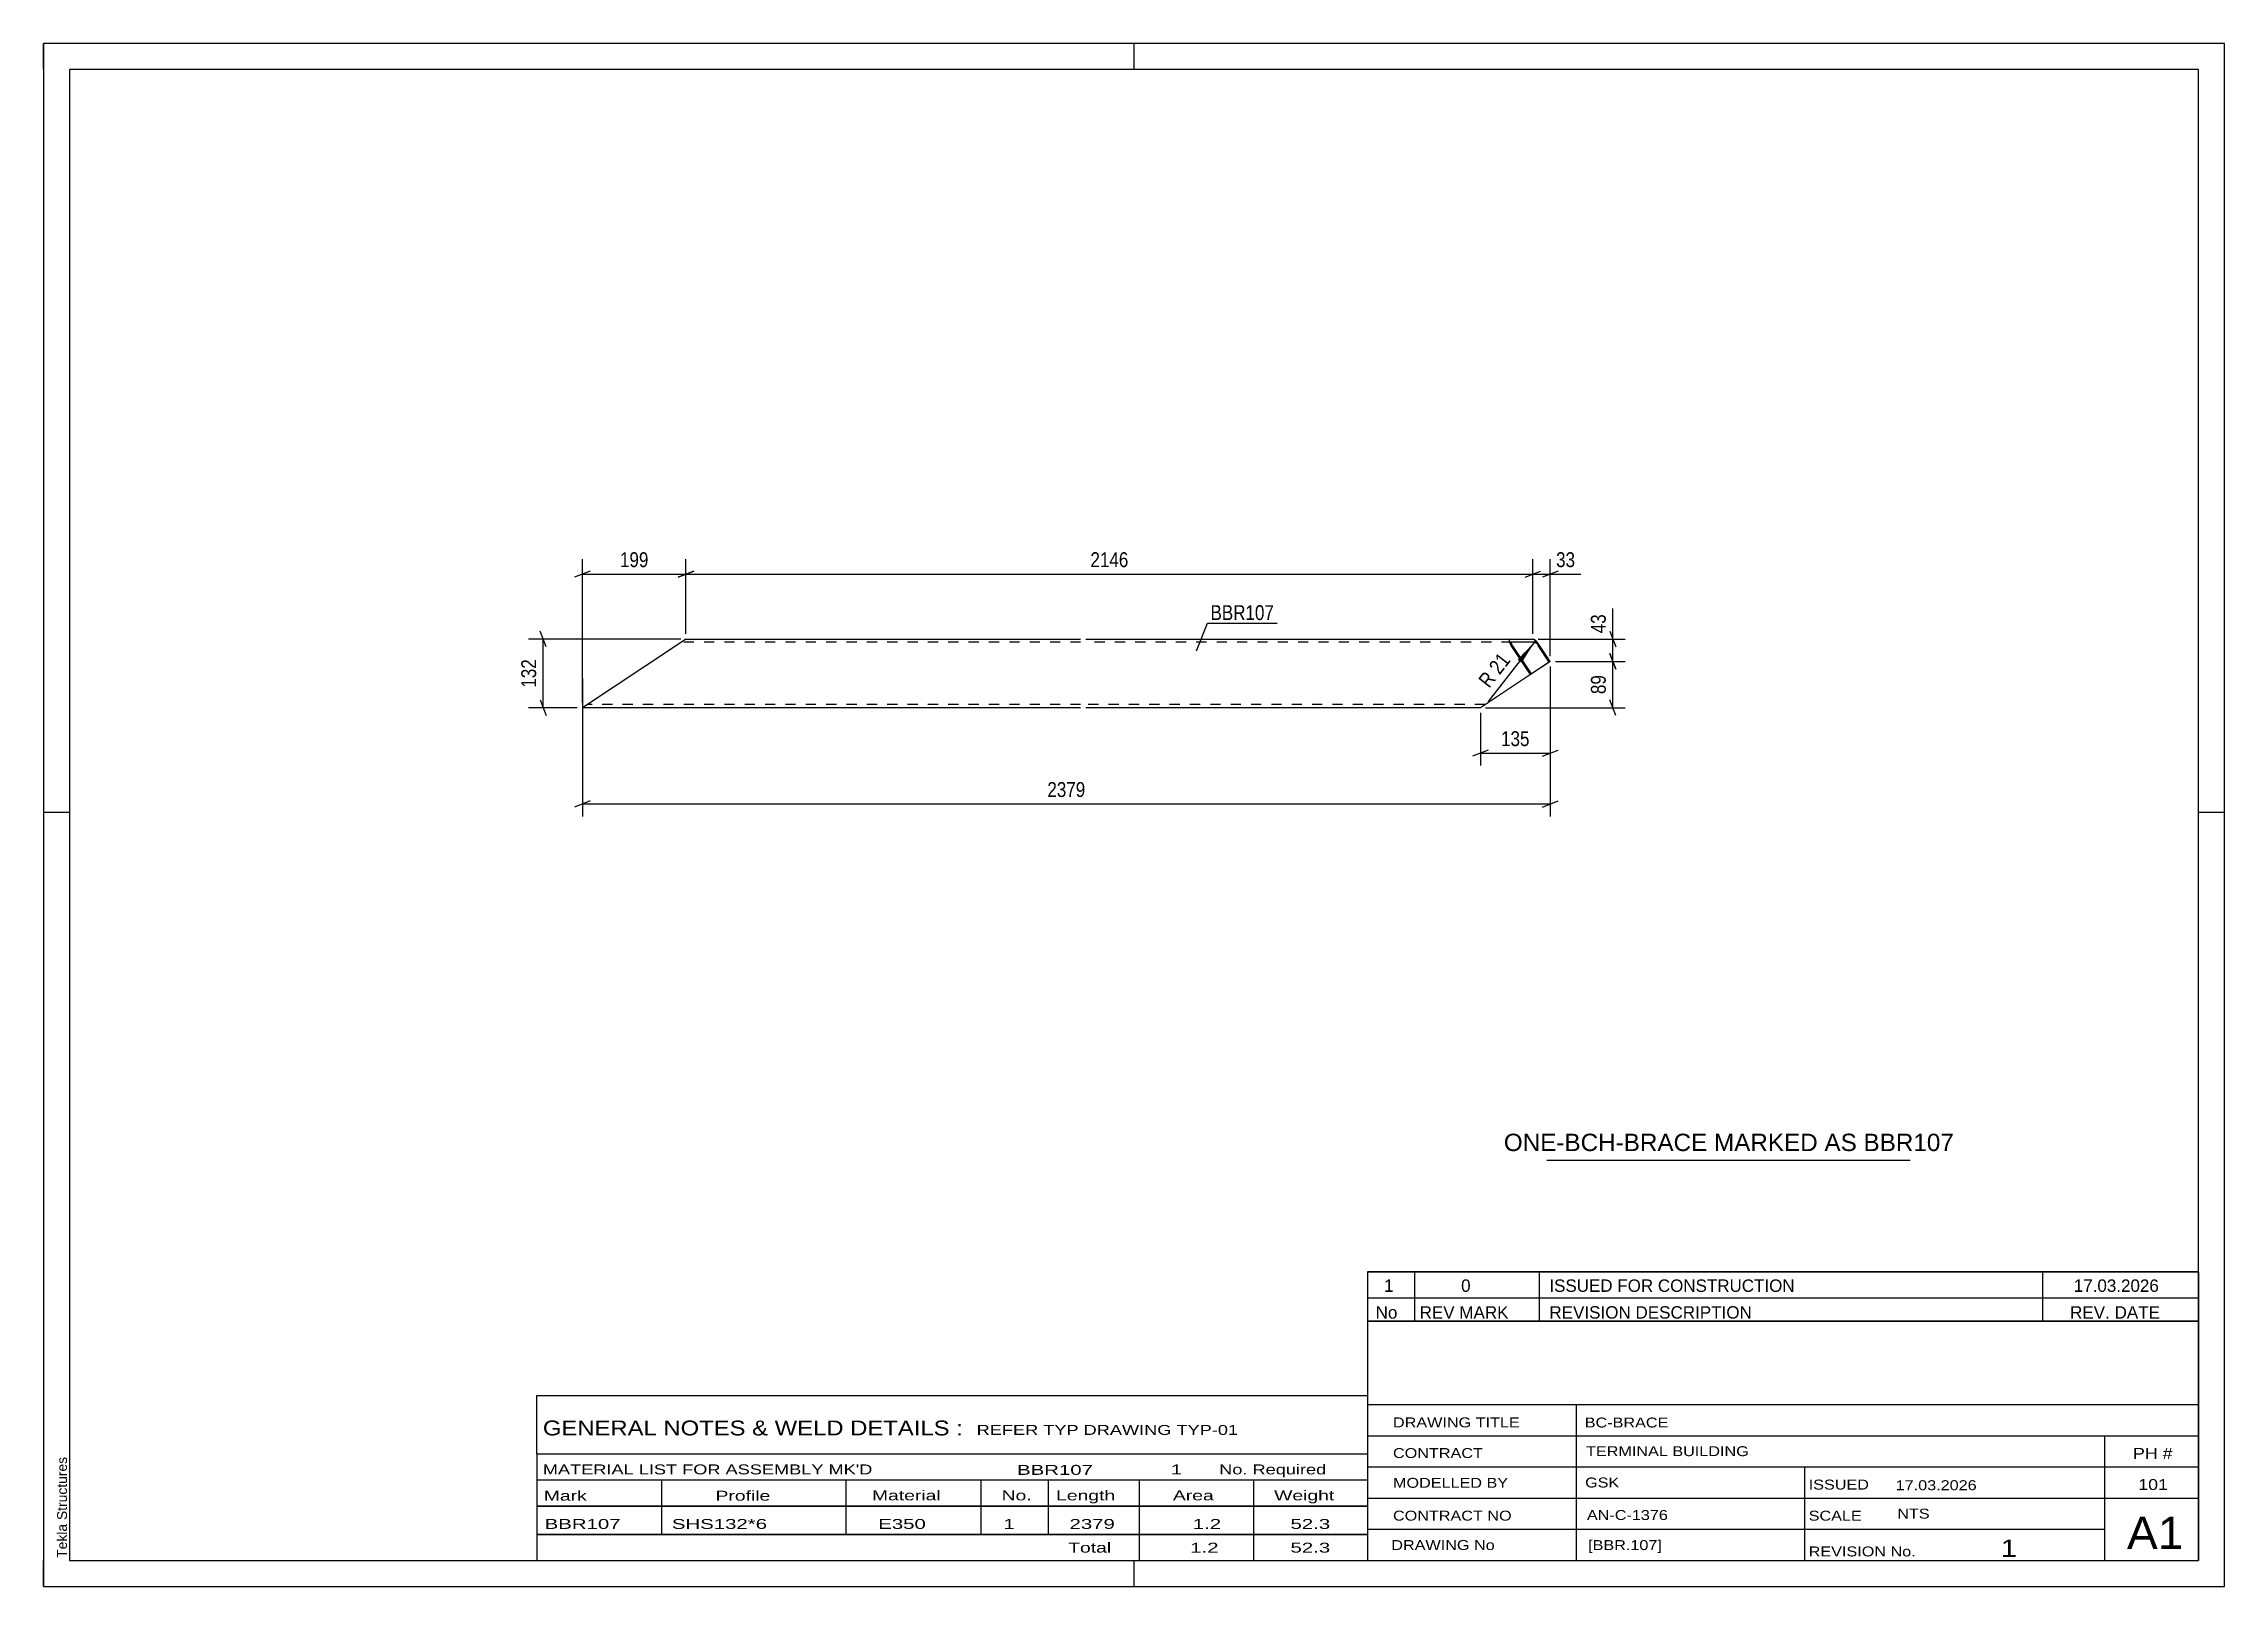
# Model space of a CAD drawing. Header units: millimetres. Extents: x 0 to 420, y 0 to 297.
import ezdxf

# ---------------------------------------------------------------- set-up
doc = ezdxf.new("R2010")
doc.units = ezdxf.units.MM
doc.linetypes.add('DXK_LINE_DOT2', pattern=[3.9198, 1.9599, -1.9599])
doc.styles.add('Arial', font='ARIAL.TTF', dxfattribs={"height": 0.2})
doc.styles.add('Arial Narrow', font='ARIALN.TTF', dxfattribs={"height": 0.2})

# ---------------------------------------------------------------- blocks, each defined once
blk = doc.blocks.new('Unknown-580638420-1162')
at = {"color": 5, "linetype": 'Continuous'}
for p, q in [((420, 297), (0, 297)), ((0, 297), (0, 0)), ((0, 292), (0, 297)), ((210, 292), (210, 297)), ((420, 0), (420, 297)), ((415, 292), (5, 292)), ((5, 292), (5, 5)), ((415, 5), (415, 292)), ((5, 149), (0, 149)), ((420, 149), (415, 149)), ((0, 0), (0, 5)), ((5, 5), (415, 5)), ((210, 0), (210, 5)), ((0, 0), (420, 0))]:
    blk.add_line(p, q, dxfattribs=at)
at = {"color": 174, "linetype": 'Continuous', "style": 'Arial'}
blk.add_text('Tekla Structures', height=1.9102, rotation=90, dxfattribs=at).set_placement((4.5, 5.5))
blk = doc.blocks.new('Part-580638420-1309 - 1303')
at = {"color": 2, "linetype": 'Continuous'}
for p, q in [((121.9, 181.16), (103.77, 169.16)), ((123.71, 182.36), (121.9, 181.16)), ((123.71, 182.36), (199.71, 182.36)), ((200.71, 182.36), (286.82, 182.36)), ((282.36, 182.36), (282.23, 182.26)), ((282.23, 182.26), (282.24, 182)), ((282.24, 182), (282.39, 181.61)), ((282.39, 181.61), (282.66, 181.16)), ((286.37, 175.55), (282.66, 181.16)), ((282.69, 181.71), (282.76, 181.76)), ((282.7, 181.58), (282.69, 181.71)), ((282.78, 181.39), (282.7, 181.58)), ((287.22, 181.76), (282.76, 181.76)), ((282.91, 181.16), (282.78, 181.39)), ((286.54, 175.66), (282.91, 181.16)), ((287.07, 182.26), (286.82, 182.36)), ((287.4, 182), (287.07, 182.26)), ((287.22, 181.76), (287.34, 181.71)), ((287.34, 181.71), (287.51, 181.58)), ((287.77, 181.61), (287.4, 182)), ((287.51, 181.58), (287.69, 181.39)), ((287.69, 181.39), (287.86, 181.16)), ((288.11, 181.16), (287.77, 181.61)), ((289.99, 177.94), (287.86, 181.16)), ((290.16, 178.06), (288.11, 181.16)), ((290.16, 178.06), (286.54, 175.66)), ((286.54, 175.66), (276.71, 169.16)), ((199.71, 169.16), (103.77, 169.16)), ((276.71, 169.16), (200.71, 169.16))]:
    blk.add_line(p, q, dxfattribs=at)
at = {"color": 7, "linetype": 'DXK_LINE_DOT2'}
for p, q in [((199.71, 181.76), (122.8, 181.76)), ((282.76, 181.76), (200.71, 181.76)), ((289.99, 177.94), (286.37, 175.55)), ((104.67, 169.76), (104.74, 169.8)), ((199.71, 169.76), (104.67, 169.76)), ((277.62, 169.76), (200.71, 169.76))]:
    blk.add_line(p, q, dxfattribs=at)
blk = doc.blocks.new('StraightDimension-580638420-1352 - 1303')
at = {"color": 7, "linetype": 'Continuous'}
for p, q in [((290.16, 177.06), (290.16, 148.22)), ((103.77, 174.76), (103.77, 148.22)), ((105.27, 151.22), (102.27, 150.02)), ((288.66, 150.02), (291.66, 151.22)), ((103.77, 150.62), (290.16, 150.62))]:
    blk.add_line(p, q, dxfattribs=at)
at = {"color": 0}
blk.add_wipeout([(201.22, 151.37), (201.22, 155.57), (192.71, 155.57), (192.71, 151.37)], dxfattribs=at)
at = {"color": 3, "style": 'Arial Narrow'}
blk.add_text('2379', height=2.863, dxfattribs=at).set_placement((193.31, 151.97))
blk = doc.blocks.new('StraightDimension-580638420-1341 - 1303')
at = {"color": 7, "linetype": 'Continuous'}
for p, q in [((122.71, 182.36), (93.36, 182.36)), ((96.81, 180.86), (95.61, 183.86)), ((96.21, 169.16), (96.21, 182.36)), ((102.77, 169.16), (93.36, 169.16)), ((95.61, 170.66), (96.81, 167.66))]:
    blk.add_line(p, q, dxfattribs=at)
at = {"color": 0}
blk.add_wipeout([(95.46, 179.1), (91.26, 179.1), (91.26, 172.41), (95.46, 172.41)], dxfattribs=at)
at = {"color": 3, "style": 'Arial Narrow'}
blk.add_text('132', height=2.863, rotation=90.0002, dxfattribs=at).set_placement((94.86, 173.01))
blk = doc.blocks.new('StraightDimension-580638420-1552 - 1303')
at = {"color": 7, "linetype": 'Continuous'}
for p, q in [((286.82, 183.36), (286.82, 197.72)), ((290.16, 179.06), (290.16, 197.72)), ((285.32, 194.27), (288.32, 195.47)), ((286.82, 194.87), (290.16, 194.87)), ((291.66, 195.47), (288.66, 194.27))]:
    blk.add_line(p, q, dxfattribs=at)
at = {"color": 0}
blk.add_wipeout([(295.54, 195.62), (295.54, 199.82), (290.69, 199.82), (290.69, 195.62)], dxfattribs=at)
at = {"color": 7, "linetype": 'Continuous'}
blk.add_line((290.16, 194.87), (296.07, 194.87), dxfattribs=at)
blk.add_line((290.16, 194.87), (296.07, 194.87), dxfattribs=at)
at = {"color": 3, "style": 'Arial Narrow'}
blk.add_text('33', height=2.863, dxfattribs=at).set_placement((291.29, 196.22))
blk = doc.blocks.new('StraightDimension-580638420-1553 - 1303')
at = {"color": 7, "linetype": 'Continuous'}
for p, q in [((123.71, 183.36), (123.71, 197.72)), ((286.82, 183.36), (286.82, 197.72)), ((125.21, 195.47), (122.21, 194.27)), ((123.71, 194.87), (286.82, 194.87)), ((285.32, 194.27), (288.32, 195.47))]:
    blk.add_line(p, q, dxfattribs=at)
at = {"color": 0}
blk.add_wipeout([(209.52, 195.62), (209.52, 199.82), (201.01, 199.82), (201.01, 195.62)], dxfattribs=at)
at = {"color": 3, "style": 'Arial Narrow'}
blk.add_text('2146', height=2.863, dxfattribs=at).set_placement((201.61, 196.22))
blk = doc.blocks.new('StraightDimension-580638420-1554 - 1303')
at = {"color": 7, "linetype": 'Continuous'}
for p, q in [((103.77, 170.16), (103.77, 197.72)), ((123.71, 183.36), (123.71, 197.72)), ((105.27, 195.47), (102.27, 194.27)), ((103.77, 194.87), (123.71, 194.87)), ((122.21, 194.27), (125.21, 195.47))]:
    blk.add_line(p, q, dxfattribs=at)
at = {"color": 0}
blk.add_wipeout([(117.08, 195.62), (117.08, 199.82), (110.4, 199.82), (110.4, 195.62)], dxfattribs=at)
at = {"color": 3, "style": 'Arial Narrow'}
blk.add_text('199', height=2.863, dxfattribs=at).set_placement((111, 196.22))
blk = doc.blocks.new('StraightDimension-580638420-1594 - 1303')
at = {"color": 7, "linetype": 'Continuous'}
for p, q in [((290.16, 177.06), (290.16, 158.01)), ((276.71, 168.16), (276.71, 158.01)), ((278.21, 161.01), (275.21, 159.81)), ((276.71, 160.41), (290.16, 160.41)), ((288.66, 159.81), (291.66, 161.01))]:
    blk.add_line(p, q, dxfattribs=at)
at = {"color": 0}
blk.add_wipeout([(286.78, 161.16), (286.78, 165.36), (280.09, 165.36), (280.09, 161.16)], dxfattribs=at)
at = {"color": 3, "style": 'Arial Narrow'}
blk.add_text('135', height=2.863, dxfattribs=at).set_placement((280.69, 161.76))
blk = doc.blocks.new('StraightDimension-580638420-1628 - 1303')
at = {"color": 7, "linetype": 'Continuous'}
for p, q in [((287.82, 182.36), (304.61, 182.36)), ((301.61, 183.86), (302.81, 180.86)), ((302.21, 178.06), (302.21, 182.36)), ((291.16, 178.06), (304.61, 178.06)), ((302.81, 176.56), (301.61, 179.56))]:
    blk.add_line(p, q, dxfattribs=at)
at = {"color": 0}
blk.add_wipeout([(301.46, 187.74), (297.26, 187.74), (297.26, 182.88), (301.46, 182.88)], dxfattribs=at)
at = {"color": 7, "linetype": 'Continuous'}
blk.add_line((302.21, 182.36), (302.21, 188.26), dxfattribs=at)
blk.add_line((302.21, 182.36), (302.21, 188.26), dxfattribs=at)
at = {"color": 3, "style": 'Arial Narrow'}
blk.add_text('43', height=2.863, rotation=90.0002, dxfattribs=at).set_placement((300.86, 183.48))
blk = doc.blocks.new('StraightDimension-580638420-1629 - 1303')
at = {"color": 7, "linetype": 'Continuous'}
for p, q in [((291.16, 178.06), (304.61, 178.06)), ((301.61, 179.56), (302.81, 176.56)), ((302.21, 169.16), (302.21, 178.06)), ((277.71, 169.16), (304.61, 169.16)), ((302.81, 167.66), (301.61, 170.66))]:
    blk.add_line(p, q, dxfattribs=at)
at = {"color": 0}
blk.add_wipeout([(301.46, 176.03), (297.26, 176.03), (297.26, 171.18), (301.46, 171.18)], dxfattribs=at)
at = {"color": 3, "style": 'Arial Narrow'}
blk.add_text('89', height=2.863, rotation=90.0002, dxfattribs=at).set_placement((300.86, 171.78))
blk = doc.blocks.new('RadiusDimension-580638420-1645 - 1303')
at = {"linetype": 'Continuous'}
blk.add_hatch(color=7, dxfattribs=at).paths.add_polyline_path([(283.88, 178.42), (287.35, 182.05), (284.66, 177.81)])
at = {"color": 7, "linetype": 'Continuous'}
blk.add_line((287.35, 182.05), (278.2, 170.34), dxfattribs=at)
blk.add_arc((286.03, 180.37), 2.14, 35.6544, 68.3428, dxfattribs=at)
at = {"color": 0}
blk.add_wipeout([(283.5, 178.35), (280.19, 180.94), (275.18, 174.52), (278.49, 171.93)], dxfattribs=at)
at = {"color": 3, "style": 'Arial Narrow'}
blk.add_text('R 21', height=2.863, rotation=51.9959, dxfattribs=at).set_placement((278.39, 172.78))
blk = doc.blocks.new('Unknown-580638420-1967')
at = {"color": 7, "linetype": 'Continuous'}
for p, q in [((255, 51.05), (255, 5)), ((255, 51.05), (415, 51.05)), ((415, 51), (415, 5)), ((255, 35), (415, 35)), ((295.14, 35), (295.14, 5)), ((255, 29), (415, 29)), ((397, 5.05), (397, 29.05)), ((255, 23), (415, 23)), ((339.14, 23), (339.14, 5)), ((255, 17), (415, 17)), ((255, 11), (397, 11)), ((255, 5), (415, 5))]:
    blk.add_line(p, q, dxfattribs=at)
at = {"color": 7, "style": 'Arial Narrow'}
for s, height, width, p in [('DRAWING TITLE', 1.9089, 1.425378, (259.88, 30.61)), ('BC-BRACE', 1.909, 1.425378, (296.81, 30.59)), ('CONTRACT', 1.909, 1.425378, (259.88, 24.71)), ('TERMINAL BUILDING', 1.9089, 1.425378, (297.06, 25.07)), ('MODELLED BY', 1.9089, 1.425378, (259.88, 18.98)), ('GSK', 1.909, 1.425378, (296.88, 19.04)), ('ISSUED', 1.909, 1.425378, (339.94, 18.64)), ('17.03.2026', 1.909, 1.425378, (356.69, 18.52)), ('CONTRACT NO', 1.9089, 1.425378, (259.88, 12.66)), ('AN-C-1376', 1.909, 1.425378, (297.23, 12.78)), ('SCALE', 1.909, 1.425378, (339.94, 12.65)), ('A1', 6.204, 1.25, (401.24, 7.2)), ('DRAWING No', 1.909, 1.425378, (259.56, 7)), ('[BBR.107]', 1.909, 1.425378, (297.46, 6.99)), ('1', 3.34, 1.5, (376.91, 5.68)), ('REVISION No.', 1.9089, 1.425378, (339.94, 5.77))]:
    blk.add_text(s, height=height, dxfattribs=dict(at, width=width)).set_placement(p)
at = {"color": 7, "linetype": 'Continuous', "style": 'Arial Narrow'}
for s, height, width, p in [('PH #', 2.1, 1.42538, (402.4, 24.55)), ('101', 2.1, 1.42538, (403.41, 18.55)), ('NTS', 1.909, 1.425378, (357, 13.05))]:
    blk.add_text(s, height=height, dxfattribs=dict(at, width=width)).set_placement(p)
blk = doc.blocks.new('Unknown-580638420-1968')
at = {"color": 7, "linetype": 'Continuous'}
for p, q in [((255, 60.55), (415, 60.55)), ((415, 60.55), (255, 60.55)), ((255, 60.55), (255, 55.55)), ((264, 60.55), (264, 55.55)), ((288, 60.55), (288, 55.55)), ((385, 60.55), (385, 55.55)), ((415, 60.55), (415, 55.55)), ((255, 55.55), (415, 55.55)), ((255, 55.55), (255, 51.05)), ((255, 55.55), (415, 55.55)), ((264, 55.55), (264, 51.05)), ((288, 55.55), (288, 51.05)), ((385, 55.55), (385, 51.05)), ((415, 55.55), (415, 51.05)), ((415, 51.05), (255, 51.05))]:
    blk.add_line(p, q, dxfattribs=at)
at = {"color": 7, "linetype": 'Continuous', "style": 'Arial Narrow'}
for s, height, width, p in [('1', 2.39, 1.196471, (258.16, 56.7)), ('0', 2.39, 1.196471, (273, 56.7)), ('ISSUED FOR CONSTRUCTION', 2.3861, 1.196471, (290, 56.7)), ('17.03.2026', 2.386, 1.196471, (391, 56.7)), ('No', 2.386, 1.2, (256.54, 51.55)), ('REV MARK', 2.386, 1.2, (265, 51.55)), ('REVISION DESCRIPTION', 2.3861, 1.2, (290, 51.55)), ('REV. DATE', 2.386, 1.2, (390.28, 51.55))]:
    blk.add_text(s, height=height, dxfattribs=dict(at, width=width)).set_placement(p)
blk = doc.blocks.new('Unknown-580638420-1969')
at = {"color": 7, "linetype": 'Continuous'}
for p, q in [((95, 36.75), (255, 36.75)), ((95, 25.5), (95, 36.75)), ((255, 36.75), (255, 25.5)), ((95, 25.5), (255, 25.5)), ((95, 25.5), (95, 20.5)), ((255, 25.5), (255, 20.5)), ((95, 20.5), (255, 20.5)), ((95, 20.5), (95, 15.5)), ((119, 20.5), (119, 15.5)), ((154.5, 20.5), (154.5, 15.5)), ((180.5, 20.5), (180.5, 15.5)), ((193.5, 20.5), (193.5, 15.5)), ((211, 20.5), (211, 15.5)), ((233, 20.5), (233, 15.5)), ((255, 20.5), (255, 15.5)), ((95, 15.5), (255, 15.5)), ((95, 15.45), (95, 10.05)), ((95, 15.45), (255, 15.45)), ((119, 15.5), (119, 10)), ((154.5, 15.5), (154.5, 10)), ((180.5, 15.5), (180.5, 10)), ((193.5, 15.5), (193.5, 10)), ((211, 15.5), (211, 10)), ((233, 15.5), (233, 10)), ((255, 15.45), (255, 10.05)), ((95, 10.05), (255, 10.05)), ((95, 10), (255, 10)), ((95, 10), (95, 5)), ((211, 10), (211, 5)), ((233, 10), (233, 5)), ((255, 10), (255, 5)), ((95, 5), (255, 5))]:
    blk.add_line(p, q, dxfattribs=at)
at = {"color": 7, "style": 'Arial Narrow'}
for s, height, width, p in [('GENERAL NOTES & WELD DETAILS :', 2.8633, 1.4, (96.15, 29.06)), ('REFER TYP DRAWING TYP-01', 1.9089, 1.6, (179.7, 29.16)), ("MATERIAL LIST FOR ASSEMBLY MK'D", 1.9089, 1.6, (96.15, 21.56)), ('BBR107', 1.909, 1.794707, (187.48, 21.47)), ('1', 1.91, 1.794707, (217.08, 21.56)), ('No. Required', 1.9089, 1.6, (226.41, 21.56)), ('Mark', 1.909, 1.7, (96.34, 16.5)), ('Profile', 1.909, 1.7, (129.41, 16.5)), ('Material', 1.909, 1.7, (159.54, 16.56)), ('No.', 1.909, 1.7, (184.5, 16.56)), ('Length', 1.909, 1.7, (195, 16.56)), ('Area', 1.909, 1.7, (217.5, 16.56)), ('Weight', 1.909, 1.7, (237, 16.56))]:
    blk.add_text(s, height=height, dxfattribs=dict(at, width=width)).set_placement(p)
at = {"color": 7, "linetype": 'Continuous', "style": 'Arial Narrow'}
for s, height, width, p in [('BBR107', 1.909, 1.794707, (96.5, 11.06)), ('SHS132*6', 1.909, 1.794707, (121, 11.06)), ('E350', 1.909, 1.794707, (160.74, 11.06)), ('1', 1.91, 1.794707, (184.86, 11.06)), ('2379', 1.909, 1.794707, (197.58, 11.06)), ('1.2', 1.909, 1.794707, (221.32, 11.06)), ('52.3', 1.909, 1.794707, (240.14, 11.06)), ('Total', 1.909, 1.7, (197.33, 6.5)), ('1.2', 1.909, 1.794707, (220.83, 6.5)), ('52.3', 1.909, 1.794707, (240.14, 6.5))]:
    blk.add_text(s, height=height, dxfattribs=dict(at, width=width)).set_placement(p)
blk = doc.blocks.new('Unknown-580638420-1970')
at = {"color": 7, "linetype": 'Continuous'}
blk.add_line((289.5, 82.05), (359.5, 82.05), dxfattribs=at)
at = {"color": 7, "style": 'Arial'}
blk.add_text('ONE-BCH-BRACE MARKED AS BBR107', height=3.3428, dxfattribs=at).set_placement((281.23, 83.8))
blk = doc.blocks.new('Mark-580638420-1305 - 1303')
at = {"color": 0}
blk.add_wipeout([(236.97, 186.03), (236.97, 189.03), (224.73, 189.03), (224.73, 186.03)], dxfattribs=at)
blk.add_wipeout([(236.97, 186.03), (236.97, 189.03), (224.73, 189.03), (224.73, 186.03)], dxfattribs=at)
at = {"color": 30, "linetype": 'Continuous'}
for p, q in [((222.04, 180.13), (224.13, 185.43)), ((224.13, 185.43), (237.57, 185.43))]:
    blk.add_line(p, q, dxfattribs=at)
at = {"color": 3, "style": 'Arial Narrow'}
blk.add_text('BBR107', height=2.863, dxfattribs=at).set_placement((224.73, 186.03))

msp = doc.modelspace()

# ---------------------------------------------------------------- block references
for name in ['Unknown-580638420-1162', 'Part-580638420-1309 - 1303', 'Unknown-580638420-1970', 'Unknown-580638420-1968', 'Unknown-580638420-1967', 'Unknown-580638420-1969']:
    msp.add_blockref(name, (0, 0))

# ---------------------------------------------------------------- next in the draw order: block references
msp.add_blockref('StraightDimension-580638420-1352 - 1303', (0, 0))

# ---------------------------------------------------------------- next in the draw order: block references
for name in ['StraightDimension-580638420-1552 - 1303', 'StraightDimension-580638420-1341 - 1303']:
    msp.add_blockref(name, (0, 0))

# ---------------------------------------------------------------- next in the draw order: block references
for name in ['StraightDimension-580638420-1553 - 1303', 'StraightDimension-580638420-1594 - 1303']:
    msp.add_blockref(name, (0, 0))

# ---------------------------------------------------------------- next in the draw order: block references
for name in ['StraightDimension-580638420-1554 - 1303', 'Mark-580638420-1305 - 1303', 'StraightDimension-580638420-1628 - 1303']:
    msp.add_blockref(name, (0, 0))

# ---------------------------------------------------------------- next in the draw order: block references
msp.add_blockref('StraightDimension-580638420-1629 - 1303', (0, 0))

# ---------------------------------------------------------------- next in the draw order: block references
msp.add_blockref('RadiusDimension-580638420-1645 - 1303', (0, 0))

doc.saveas('drawing.dxf')
